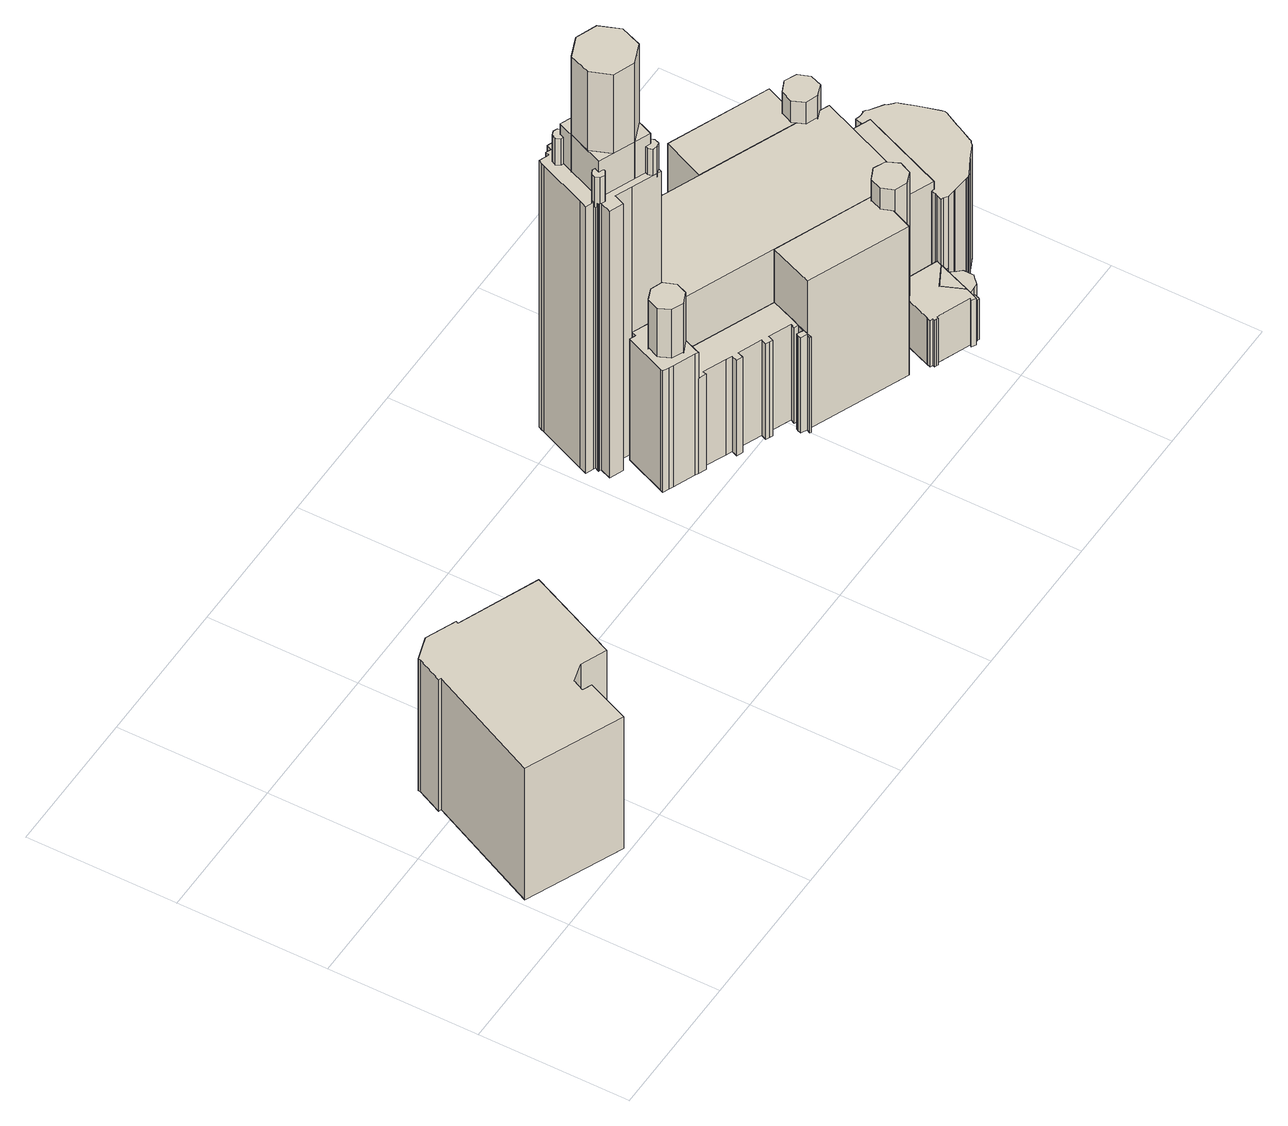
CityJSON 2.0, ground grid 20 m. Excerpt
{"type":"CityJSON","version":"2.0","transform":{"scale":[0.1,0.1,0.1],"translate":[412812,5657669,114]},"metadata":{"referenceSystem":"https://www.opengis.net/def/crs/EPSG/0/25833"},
"CityObjects":{
"building1":{"type":"Building","attributes":{"Dachtyp_tdc":"tdcFreeFormRoof","Gemeindeschluessel":14612000,"Dachneigung":30.87,"QualitaetDacherkennung":28,"Geometrietyp2DReferenz":"3000","measuredHeight":24.25,"function":"31001_9998","roofType":"5000"},"geometry":[{"type":"Solid","lod":"1","boundaries":[[[[0,1,2,3,4,5,6,7,8,9,10,11,12,13,14]],[[15,16,17,18,19,20,21,22,23,24,25,26,27,28,29]],[[14,16,15,0]],[[13,17,16,14]],[[12,18,17,13]],[[11,19,18,12]],[[10,20,19,11]],[[9,21,20,10]],[[8,22,21,9]],[[7,23,22,8]],[[6,24,23,7]],[[5,25,24,6]],[[4,26,25,5]],[[3,27,26,4]],[[2,28,27,3]],[[1,29,28,2]],[[0,15,29,1]]]]}]},
"building2":{"type":"Building","attributes":{"name":"Martin-Luther-Kirche","Gemeindeschluessel":14612000,"QualitaetDacherkennung":100,"Geometrietyp2DReferenz":"3000","function":"31001_3041","roofType":"9999"},"children":["building2-1","building2-2","building2-3","building2-4","building2-5","building2-6","building2-7","building2-8","building2-9","building2-10","building2-11","building2-12","building2-13","building2-14","building2-15","building2-16","building2-17","building2-18","building2-19","building2-20","building2-21","building2-22","building2-23","building2-24","building2-25","building2-26","building2-27","building2-28"]},
"building2-1":{"type":"BuildingPart","attributes":{"Dachtyp_tdc":"tdcTentRoof","Dachneigung":82.78,"QualitaetDacherkennung":100,"Geometrietyp2DReferenz":"3000","measuredHeight":7.97,"roofType":"4000"},"parents":["building2"],"geometry":[{"type":"Solid","lod":"1","boundaries":[[[[30,31,32,33,34,35,36,37]],[[38,39,40,41,42,43,44,45]],[[37,39,38,30]],[[36,40,39,37]],[[35,41,40,36]],[[34,42,41,35]],[[33,43,42,34]],[[32,44,43,33]],[[31,45,44,32]],[[30,38,45,31]]]]}]},
"building2-2":{"type":"BuildingPart","attributes":{"Dachtyp_tdc":"tdcTentRoof","Dachneigung":84.15,"QualitaetDacherkennung":100,"Geometrietyp2DReferenz":"3000","measuredHeight":36.84,"roofType":"4000"},"parents":["building2"],"geometry":[{"type":"Solid","lod":"1","boundaries":[[[[46,47,48,49,50,51,52,53]],[[54,55,56,57,58,59,60,61]],[[53,55,54,46]],[[52,56,55,53]],[[51,57,56,52]],[[50,58,57,51]],[[49,59,58,50]],[[48,60,59,49]],[[47,61,60,48]],[[46,54,61,47]]]]}]},
"building2-3":{"type":"BuildingPart","attributes":{"Dachtyp_tdc":"tdcPolyFlatRoof","Dachneigung":45,"QualitaetDacherkennung":100,"Geometrietyp2DReferenz":"3000","measuredHeight":19.26,"roofType":"1000"},"parents":["building2"],"geometry":[{"type":"Solid","lod":"1","boundaries":[[[[62,63,64,65,66,67,68,69,70,71,72,73,74,75,76,77,78,79,80,81,82,83,84,85,86,87,88,89,90,91,92]],[[93,94,95,96,97,98,99,100,101,102,103,104,105,106,107,108,109,110,111,112,113,114,115,116,117,118,119,120,121,122,123]],[[92,94,93,62]],[[91,95,94,92]],[[90,96,95,91]],[[89,97,96,90]],[[88,98,97,89]],[[87,99,98,88]],[[86,100,99,87]],[[85,101,100,86]],[[84,102,101,85]],[[83,103,102,84]],[[82,104,103,83]],[[81,105,104,82]],[[80,106,105,81]],[[79,107,106,80]],[[78,108,107,79]],[[77,109,108,78]],[[76,110,109,77]],[[75,111,110,76]],[[74,112,111,75]],[[73,113,112,74]],[[72,114,113,73]],[[71,115,114,72]],[[70,116,115,71]],[[69,117,116,70]],[[68,118,117,69]],[[67,119,118,68]],[[66,120,119,67]],[[65,121,120,66]],[[64,122,121,65]],[[63,123,122,64]],[[62,93,123,63]]]]}]},
"building2-4":{"type":"BuildingPart","attributes":{"Dachtyp_tdc":"tdcFreeFormRoof","Dachneigung":49.34,"QualitaetDacherkennung":100,"Geometrietyp2DReferenz":"3000","measuredHeight":2.74,"roofType":"5000"},"parents":["building2"],"geometry":[{"type":"Solid","lod":"1","boundaries":[[[[124,125,126]],[[127,128,129]],[[126,128,127,124]],[[125,129,128,126]],[[124,127,129,125]]]]}]},
"building2-5":{"type":"BuildingPart","attributes":{"Dachtyp_tdc":"tdcLeanToRoof","Dachneigung":45,"QualitaetDacherkennung":100,"Geometrietyp2DReferenz":"3000","measuredHeight":23.6,"roofType":"2100"},"parents":["building2"],"geometry":[{"type":"Solid","lod":"1","boundaries":[[[[130,131,132,133,134,135,136,137,138,139,140,141,142]],[[143,144,145,146,147,148,149,150,151,120,117,116,152]],[[142,144,143,130]],[[141,145,144,142]],[[140,146,145,141]],[[139,147,146,140]],[[138,148,147,139]],[[137,149,148,138]],[[136,150,149,137]],[[135,151,150,136]],[[134,120,151,135]],[[133,117,120,134]],[[132,116,117,133]],[[131,152,116,132]],[[130,143,152,131]]]]}]},
"building2-6":{"type":"BuildingPart","attributes":{"Dachtyp_tdc":"tdcGableRoof","Dachneigung":45,"QualitaetDacherkennung":100,"Geometrietyp2DReferenz":"3000","measuredHeight":28.17,"roofType":"3100"},"parents":["building2"],"geometry":[{"type":"Solid","lod":"1","boundaries":[[[[153,154,155,156]],[[157,158,93,121]],[[156,158,157,153]],[[155,93,158,156]],[[154,121,93,155]],[[153,157,121,154]]]]}]},
"building2-7":{"type":"BuildingPart","attributes":{"Dachtyp_tdc":"tdcTentRoof","Dachneigung":44.81,"QualitaetDacherkennung":100,"Geometrietyp2DReferenz":"3000","measuredHeight":22.87,"roofType":"3500"},"parents":["building2"],"geometry":[{"type":"Solid","lod":"1","boundaries":[[[[159,160,161,162,163,164,165,166,167,168,169,170,171,172,173,174,175,176,177,178,179,180,181,182,183,184,185,186,187,188,189,190,191,192,193,194,195,196,197,198,199,200,201,202]],[[203,204,205,206,207,208,209,210,211,212,213,214,215,216,217,218,219,220,221,222,223,224,225,226,227,228,229,230,231,232,233,234,235,236,237,238,239,240,241,242,243,244,245,246]],[[202,204,203,159]],[[201,205,204,202]],[[200,206,205,201]],[[199,207,206,200]],[[198,208,207,199]],[[197,209,208,198]],[[196,210,209,197]],[[195,211,210,196]],[[194,212,211,195]],[[193,213,212,194]],[[192,214,213,193]],[[191,215,214,192]],[[190,216,215,191]],[[189,217,216,190]],[[188,218,217,189]],[[187,219,218,188]],[[186,220,219,187]],[[185,221,220,186]],[[184,222,221,185]],[[183,223,222,184]],[[182,224,223,183]],[[181,225,224,182]],[[180,226,225,181]],[[179,227,226,180]],[[178,228,227,179]],[[177,229,228,178]],[[176,230,229,177]],[[175,231,230,176]],[[174,232,231,175]],[[173,233,232,174]],[[172,234,233,173]],[[171,235,234,172]],[[170,236,235,171]],[[169,237,236,170]],[[168,238,237,169]],[[167,239,238,168]],[[166,240,239,167]],[[165,241,240,166]],[[164,242,241,165]],[[163,243,242,164]],[[162,244,243,163]],[[161,245,244,162]],[[160,246,245,161]],[[159,203,246,160]]]]}]},
"building2-8":{"type":"BuildingPart","attributes":{"Dachtyp_tdc":"tdcTentRoof","Dachneigung":75.11,"QualitaetDacherkennung":100,"Geometrietyp2DReferenz":"3000","measuredHeight":31.98,"roofType":"4000"},"parents":["building2"],"geometry":[{"type":"Solid","lod":"1","boundaries":[[[[247,248,249,250,251,252,253,254]],[[255,256,257,258,259,260,261,262]],[[254,256,255,247]],[[253,257,256,254]],[[252,258,257,253]],[[251,259,258,252]],[[250,260,259,251]],[[249,261,260,250]],[[248,262,261,249]],[[247,255,262,248]]]]}]},
"building2-9":{"type":"BuildingPart","attributes":{"Dachtyp_tdc":"tdcPyramidRoof","Dachneigung":68.42,"QualitaetDacherkennung":100,"Geometrietyp2DReferenz":"3000","measuredHeight":10.86,"roofType":"4000"},"parents":["building2"],"geometry":[{"type":"Solid","lod":"1","boundaries":[[[[263,264,265,266]],[[267,268,269,270]],[[266,268,267,263]],[[265,269,268,266]],[[264,270,269,265]],[[263,267,270,264]]]]}]},
"building2-10":{"type":"BuildingPart","attributes":{"Dachtyp_tdc":"tdcTentRoof","Dachneigung":77.7,"QualitaetDacherkennung":100,"Geometrietyp2DReferenz":"3000","measuredHeight":15.7,"roofType":"4000"},"parents":["building2"],"geometry":[{"type":"Solid","lod":"1","boundaries":[[[[271,272,273,274,275,276,277,278]],[[279,280,281,282,283,284,285,286]],[[278,280,279,271]],[[277,281,280,278]],[[276,282,281,277]],[[275,283,282,276]],[[274,284,283,275]],[[273,285,284,274]],[[272,286,285,273]],[[271,279,286,272]]]]}]},
"building2-11":{"type":"BuildingPart","attributes":{"Dachtyp_tdc":"tdcLeanToRoof","Dachneigung":0,"QualitaetDacherkennung":100,"Geometrietyp2DReferenz":"3000","measuredHeight":17.06,"roofType":"2100"},"parents":["building2"],"geometry":[{"type":"Solid","lod":"1","boundaries":[[[[287,288,289,290,291,292,293,294,295,296,297,298,299,300,301]],[[302,303,304,305,306,307,308,309,310,311,312,313,314,315,316]],[[301,303,302,287]],[[300,304,303,301]],[[299,305,304,300]],[[298,306,305,299]],[[297,307,306,298]],[[296,308,307,297]],[[295,309,308,296]],[[294,310,309,295]],[[293,311,310,294]],[[292,312,311,293]],[[291,313,312,292]],[[290,314,313,291]],[[289,315,314,290]],[[288,316,315,289]],[[287,302,316,288]]]]}]},
"building2-12":{"type":"BuildingPart","attributes":{"Dachtyp_tdc":"tdcTentRoof","Dachneigung":82.77,"QualitaetDacherkennung":100,"Geometrietyp2DReferenz":"3000","measuredHeight":7.97,"roofType":"4000"},"parents":["building2"],"geometry":[{"type":"Solid","lod":"1","boundaries":[[[[317,318,319,320,321,322,323,324]],[[325,326,327,328,329,330,331,332]],[[324,326,325,317]],[[323,327,326,324]],[[322,328,327,323]],[[321,329,328,322]],[[320,330,329,321]],[[319,331,330,320]],[[318,332,331,319]],[[317,325,332,318]]]]}]},
"building2-13":{"type":"BuildingPart","attributes":{"Dachtyp_tdc":"tdcTentRoof","Dachneigung":49.33,"QualitaetDacherkennung":100,"Geometrietyp2DReferenz":"3000","measuredHeight":8.97,"roofType":"4000"},"parents":["building2"],"geometry":[{"type":"Solid","lod":"1","boundaries":[[[[333,334,335,336,337,338,339,340,341,342,343,344,345,346,347,348,349,350,351,352,353,354,355,356,357,358,359,360,361,362,363,364]],[[365,366,367,368,369,370,371,372,373,374,375,376,377,378,379,380,381,382,383,384,385,386,387,388,389,390,391,392,393,394,395,396]],[[364,366,365,333]],[[363,367,366,364]],[[362,368,367,363]],[[361,369,368,362]],[[360,370,369,361]],[[359,371,370,360]],[[358,372,371,359]],[[357,373,372,358]],[[356,374,373,357]],[[355,375,374,356]],[[354,376,375,355]],[[353,377,376,354]],[[352,378,377,353]],[[351,379,378,352]],[[350,380,379,351]],[[349,381,380,350]],[[348,382,381,349]],[[347,383,382,348]],[[346,384,383,347]],[[345,385,384,346]],[[344,386,385,345]],[[343,387,386,344]],[[342,388,387,343]],[[341,389,388,342]],[[340,390,389,341]],[[339,391,390,340]],[[338,392,391,339]],[[337,393,392,338]],[[336,394,393,337]],[[335,395,394,336]],[[334,396,395,335]],[[333,365,396,334]]]]}]},
"building2-14":{"type":"BuildingPart","attributes":{"Dachtyp_tdc":"tdcTentRoof","Dachneigung":77.7,"QualitaetDacherkennung":100,"Geometrietyp2DReferenz":"3000","measuredHeight":15.7,"roofType":"4000"},"parents":["building2"],"geometry":[{"type":"Solid","lod":"1","boundaries":[[[[397,398,399,400,401,402,403,404]],[[405,406,407,408,409,410,411,412]],[[404,406,405,397]],[[403,407,406,404]],[[402,408,407,403]],[[401,409,408,402]],[[400,410,409,401]],[[399,411,410,400]],[[398,412,411,399]],[[397,405,412,398]]]]}]},
"building2-15":{"type":"BuildingPart","attributes":{"Dachtyp_tdc":"tdcTentRoof","Dachneigung":82.78,"QualitaetDacherkennung":100,"Geometrietyp2DReferenz":"3000","measuredHeight":7.97,"roofType":"4000"},"parents":["building2"],"geometry":[{"type":"Solid","lod":"1","boundaries":[[[[413,414,415,416,417,418,419,420]],[[421,422,423,424,425,426,427,428]],[[420,422,421,413]],[[419,423,422,420]],[[418,424,423,419]],[[417,425,424,418]],[[416,426,425,417]],[[415,427,426,416]],[[414,428,427,415]],[[413,421,428,414]]]]}]},
"building2-16":{"type":"BuildingPart","attributes":{"Dachtyp_tdc":"tdcTentRoof","Dachneigung":75.11,"QualitaetDacherkennung":100,"Geometrietyp2DReferenz":"3000","measuredHeight":31.98,"roofType":"4000"},"parents":["building2"],"geometry":[{"type":"Solid","lod":"1","boundaries":[[[[429,430,431,432,433,434,435,436]],[[437,438,439,440,441,442,443,444]],[[436,438,437,429]],[[435,439,438,436]],[[434,440,439,435]],[[433,441,440,434]],[[432,442,441,433]],[[431,443,442,432]],[[430,444,443,431]],[[429,437,444,430]]]]}]},
"building2-17":{"type":"BuildingPart","attributes":{"Dachtyp_tdc":"tdcFreeFormRoof","Dachneigung":49.34,"QualitaetDacherkennung":100,"Geometrietyp2DReferenz":"3000","measuredHeight":2.74,"roofType":"5000"},"parents":["building2"],"geometry":[{"type":"Solid","lod":"1","boundaries":[[[[445,446,447]],[[448,449,450]],[[447,449,448,445]],[[446,450,449,447]],[[445,448,450,446]]]]}]},
"building2-18":{"type":"BuildingPart","attributes":{"Dachtyp_tdc":"tdcPolyFlatRoof","Dachneigung":0,"QualitaetDacherkennung":100,"Geometrietyp2DReferenz":"3000","measuredHeight":15.27,"roofType":"1000"},"parents":["building2"],"geometry":[{"type":"Solid","lod":"1","boundaries":[[[[451,452,453,454,455,456,457,458,459,460,461,462,463,464,465,466,467,468,469,470,471,472,473,474,475,476]],[[477,306,305,478,479,480,481,482,483,484,485,486,487,488,489,490,491,492,493,494,495,496,497,498,499,500]],[[476,477,500,451]],[[475,306,477,476]],[[474,305,306,475]],[[473,478,305,474]],[[472,479,478,473]],[[471,480,479,472]],[[470,481,480,471]],[[469,482,481,470]],[[468,483,482,469]],[[467,484,483,468]],[[466,485,484,467]],[[465,486,485,466]],[[464,487,486,465]],[[463,488,487,464]],[[462,489,488,463]],[[461,490,489,462]],[[460,491,490,461]],[[459,492,491,460]],[[458,493,492,459]],[[457,494,493,458]],[[456,495,494,457]],[[455,496,495,456]],[[454,497,496,455]],[[453,498,497,454]],[[452,499,498,453]],[[451,500,499,452]]]]}]},
"building2-19":{"type":"BuildingPart","attributes":{"Dachtyp_tdc":"tdcPyramidRoof","Dachneigung":52.36,"QualitaetDacherkennung":100,"Geometrietyp2DReferenz":"3000","measuredHeight":10.34,"roofType":"4000"},"parents":["building2"],"geometry":[{"type":"Solid","lod":"1","boundaries":[[[[501,502,503,504,505,506,507,508,509,510,511,512,513,514,515,516,517,518,519,520,129,521,522,523,524,525,526,527,528,529,530,531,532,533,534,535,536,537,538,539,540,541,542,543,544,545,546,547]],[[548,549,550,551,552,553,554,555,556,557,558,559,560,561,562,563,564,565,566,567,568,569,570,571,572,573,574,575,576,229,577,578,579,580,581,582,583,584,585,586,587,588,589,590,591,592,593,594]],[[547,549,548,501]],[[546,550,549,547]],[[545,551,550,546]],[[544,552,551,545]],[[543,553,552,544]],[[542,554,553,543]],[[541,555,554,542]],[[540,556,555,541]],[[539,557,556,540]],[[538,558,557,539]],[[537,559,558,538]],[[536,560,559,537]],[[535,561,560,536]],[[534,562,561,535]],[[533,563,562,534]],[[532,564,563,533]],[[531,565,564,532]],[[530,566,565,531]],[[529,567,566,530]],[[528,568,567,529]],[[527,569,568,528]],[[526,570,569,527]],[[525,571,570,526]],[[524,572,571,525]],[[523,573,572,524]],[[522,574,573,523]],[[521,575,574,522]],[[129,576,575,521]],[[520,229,576,129]],[[519,577,229,520]],[[518,578,577,519]],[[517,579,578,518]],[[516,580,579,517]],[[515,581,580,516]],[[514,582,581,515]],[[513,583,582,514]],[[512,584,583,513]],[[511,585,584,512]],[[510,586,585,511]],[[509,587,586,510]],[[508,588,587,509]],[[507,589,588,508]],[[506,590,589,507]],[[505,591,590,506]],[[504,592,591,505]],[[503,593,592,504]],[[502,594,593,503]],[[501,548,594,502]]]]}]},
"building2-20":{"type":"BuildingPart","attributes":{"Dachtyp_tdc":"tdcGableRoof","Dachneigung":45,"QualitaetDacherkennung":100,"Geometrietyp2DReferenz":"3000","measuredHeight":28.16,"roofType":"3100"},"parents":["building2"],"geometry":[{"type":"Solid","lod":"1","boundaries":[[[[595,596,597,598]],[[477,599,600,120]],[[598,599,477,595]],[[597,600,599,598]],[[596,120,600,597]],[[595,477,120,596]]]]}]},
"building2-21":{"type":"BuildingPart","attributes":{"Dachtyp_tdc":"tdcGableRoof","Dachneigung":45,"QualitaetDacherkennung":100,"Geometrietyp2DReferenz":"3000","measuredHeight":22.92,"roofType":"3100"},"parents":["building2"],"geometry":[{"type":"Solid","lod":"1","boundaries":[[[[601,602,603,604]],[[605,226,224,606]],[[604,226,605,601]],[[603,224,226,604]],[[602,606,224,603]],[[601,605,606,602]]]]}]},
"building2-22":{"type":"BuildingPart","attributes":{"Dachtyp_tdc":"tdcLeanToRoof","Dachneigung":0,"QualitaetDacherkennung":100,"Geometrietyp2DReferenz":"3000","measuredHeight":6.28,"roofType":"2100"},"parents":["building2"],"geometry":[{"type":"Solid","lod":"1","boundaries":[[[[607,608,520,518]],[[605,578,229,227]],[[518,578,605,607]],[[520,229,578,518]],[[608,227,229,520]],[[607,605,227,608]]]]}]},
"building2-23":{"type":"BuildingPart","attributes":{"Dachtyp_tdc":"tdcPyramidRoof","Dachneigung":52.35,"QualitaetDacherkennung":100,"Geometrietyp2DReferenz":"3000","measuredHeight":10.37,"roofType":"4000"},"parents":["building2"],"geometry":[{"type":"Solid","lod":"1","boundaries":[[[[609,610,611,612,613,614,615,616,617,618,619,620,621,622,623]],[[624,625,221,626,627,628,629,630,631,632,633,634,635,636,637]],[[623,625,624,609]],[[622,221,625,623]],[[621,626,221,622]],[[620,627,626,621]],[[619,628,627,620]],[[618,629,628,619]],[[617,630,629,618]],[[616,631,630,617]],[[615,632,631,616]],[[614,633,632,615]],[[613,634,633,614]],[[612,635,634,613]],[[611,636,635,612]],[[610,637,636,611]],[[609,624,637,610]]]]}]},
"building2-24":{"type":"BuildingPart","attributes":{"Dachtyp_tdc":"tdcGableRoof","Dachneigung":45,"QualitaetDacherkennung":100,"Geometrietyp2DReferenz":"3000","measuredHeight":28.17,"roofType":"3100"},"parents":["building2"],"geometry":[{"type":"Solid","lod":"1","boundaries":[[[[638,639,640,641]],[[500,498,642,643]],[[641,498,500,638]],[[640,642,498,641]],[[639,643,642,640]],[[638,500,643,639]]]]}]},
"building2-25":{"type":"BuildingPart","attributes":{"Dachtyp_tdc":"tdcPyramidRoof","Dachneigung":27.34,"QualitaetDacherkennung":100,"Geometrietyp2DReferenz":"3000","measuredHeight":45.87,"roofType":"3500"},"parents":["building2"],"geometry":[{"type":"Solid","lod":"1","boundaries":[[[[644,645,646,647,648,649,650,651,652,653,654,655,656,657,658,659,660,661,662,663,664,665,666,667,668,669,670]],[[671,672,673,674,675,676,677,678,679,680,681,682,683,310,309,308,151,150,684,685,686,687,688,689,690,691,692]],[[670,672,671,644]],[[669,673,672,670]],[[668,674,673,669]],[[667,675,674,668]],[[666,676,675,667]],[[665,677,676,666]],[[664,678,677,665]],[[663,679,678,664]],[[662,680,679,663]],[[661,681,680,662]],[[660,682,681,661]],[[659,683,682,660]],[[658,310,683,659]],[[657,309,310,658]],[[656,308,309,657]],[[655,151,308,656]],[[654,150,151,655]],[[653,684,150,654]],[[652,685,684,653]],[[651,686,685,652]],[[650,687,686,651]],[[649,688,687,650]],[[648,689,688,649]],[[647,690,689,648]],[[646,691,690,647]],[[645,692,691,646]],[[644,671,692,645]]]]}]},
"building2-26":{"type":"BuildingPart","attributes":{"Dachtyp_tdc":"tdcLeanToRoof","Dachneigung":0,"QualitaetDacherkennung":100,"Geometrietyp2DReferenz":"3000","measuredHeight":6.29,"roofType":"2100"},"parents":["building2"],"geometry":[{"type":"Solid","lod":"1","boundaries":[[[[693,694,695,696]],[[221,697,698,223]],[[696,697,221,693]],[[695,698,697,696]],[[694,223,698,695]],[[693,221,223,694]]]]}]},
"building2-27":{"type":"BuildingPart","attributes":{"Dachtyp_tdc":"tdcTentRoof","Dachneigung":49.32,"QualitaetDacherkennung":100,"Geometrietyp2DReferenz":"3000","measuredHeight":8.98,"roofType":"4000"},"parents":["building2"],"geometry":[{"type":"Solid","lod":"1","boundaries":[[[[699,700,701,702,703,704,125,124,705,706,707,708,709,710]],[[570,569,711,712,233,232,231,230,576,575,574,573,572,571]],[[710,569,570,699]],[[709,711,569,710]],[[708,712,711,709]],[[707,233,712,708]],[[706,232,233,707]],[[705,231,232,706]],[[124,230,231,705]],[[125,576,230,124]],[[704,575,576,125]],[[703,574,575,704]],[[702,573,574,703]],[[701,572,573,702]],[[700,571,572,701]],[[699,570,571,700]]]]}]},
"building2-28":{"type":"BuildingPart","attributes":{"Dachtyp_tdc":"tdcTentRoof","Dachneigung":82.78,"QualitaetDacherkennung":100,"Geometrietyp2DReferenz":"3000","measuredHeight":7.93,"roofType":"4000"},"parents":["building2"],"geometry":[{"type":"Solid","lod":"1","boundaries":[[[[713,714,715,716,717,718,719,720]],[[721,722,723,724,725,726,727,728]],[[720,722,721,713]],[[719,723,722,720]],[[718,724,723,719]],[[717,725,724,718]],[[716,726,725,717]],[[715,727,726,716]],[[714,728,727,715]],[[713,721,728,714]]]]}]}
},
"vertices":[
[8,63,224],[135,8,224],[159,65,224],[147,70,224],[154,85,224],[180,92,224],[214,78,224],[269,201,224],[163,245,224],[165,248,224],[125,265,224],[92,255,224],[92,252,224],[76,218,224],[80,217,224],[8,63,6],[80,217,6],[76,218,6],[92,252,6],[92,255,6],[125,265,6],[165,248,6],[163,245,6],[269,201,6],[214,78,6],[180,92,6],[154,85,6],[147,70,6],[159,65,6],[135,8,6],
[699,300,503],[701,306,503],[699,312,503],[693,314,503],[687,312,503],[685,306,503],[687,300,503],[693,298,503],[699,300,453],[693,298,453],[687,300,453],[685,306,453],[687,312,453],[693,314,453],[699,312,453],[701,306,453],
[701,327,650],[712,355,650],[701,383,650],[673,394,650],[645,383,650],[634,355,650],[645,327,650],[673,316,650],[701,327,458],[673,316,458],[645,327,458],[634,355,458],[645,383,458],[673,394,458],[701,383,458],[712,355,458],
[794,159,176],[801,178,176],[803,182,176],[817,217,176],[687,271,176],[682,259,176],[673,235,176],[672,234,176],[671,230,176],[681,226,176],[682,231,176],[712,218,176],[720,215,176],[717,207,176],[725,204,176],[728,212,176],[759,199,176],[756,192,176],[761,190,176],[765,188,176],[768,195,176],[797,183,176],[794,177,176],[800,175,176],[796,166,176],[788,170,176],[786,167,176],[785,163,176],[793,159,176],[790,154,176],[792,153,176],[794,159,18],[792,153,18],[790,154,18],[793,159,18],[785,163,18],[786,167,18],[788,170,18],[796,166,18],[800,175,18],[794,177,18],[797,183,18],[768,195,18],[765,188,18],[761,190,18],[756,192,18],[759,199,18],[728,212,18],[725,204,18],[717,207,18],[720,215,18],[712,218,18],[682,231,18],[681,226,18],[671,230,18],[672,234,18],[673,235,18],[682,259,18],[687,271,18],[817,217,18],[803,182,18],[801,178,18],
[1087,271,96],[1104,315,96],[1076,300,96],[1087,271,82],[1076,300,82],[1104,315,82],
[638,244,219],[667,232,219],[671,230,219],[672,234,219],[687,271,219],[697,295,219],[659,311,219],[657,305,219],[656,305,219],[649,308,219],[626,253,219],[625,250,219],[633,246,219],[638,244,18],[633,246,18],[625,250,18],[626,253,18],[649,308,18],[656,305,18],[657,305,18],[659,311,18],[697,295,18],[667,232,18],
[951,162,264],[817,217,264],[794,159,264],[926,104,264],[951,162,18],[926,104,18],
[1137,166,205],[1148,187,205],[1149,190,205],[1148,194,205],[1140,222,205],[1134,239,205],[1133,242,205],[1131,245,205],[1127,249,205],[1125,251,205],[1124,252,205],[1123,254,205],[1107,265,205],[1104,268,205],[1101,270,205],[1100,269,205],[1092,269,205],[1087,271,205],[1084,263,205],[1081,256,205],[1079,252,205],[1084,250,205],[1061,194,205],[1038,138,205],[1035,139,205],[1033,133,205],[1032,130,205],[1029,123,205],[1032,122,205],[1037,118,205],[1048,117,205],[1050,117,205],[1071,115,205],[1072,115,205],[1075,115,205],[1076,115,205],[1079,116,205],[1100,127,205],[1119,136,205],[1123,140,205],[1124,141,205],[1125,141,205],[1126,144,205],[1136,163,205],[1137,166,19],[1136,163,19],[1126,144,19],[1125,141,19],[1124,141,19],[1123,140,19],[1119,136,19],[1100,127,19],[1079,116,19],[1076,115,19],[1075,115,19],[1072,115,19],[1071,115,19],[1050,117,19],[1048,117,19],[1037,118,19],[1032,122,19],[1029,123,19],[1032,130,19],[1033,133,19],[1035,139,19],[1038,138,19],[1061,194,19],[1084,250,19],[1079,252,19],[1081,256,19],[1084,263,19],[1087,271,19],[1092,269,19],[1100,269,19],[1101,270,19],[1104,268,19],[1107,265,19],[1123,254,19],[1124,252,19],[1125,251,19],[1127,249,19],[1131,245,19],[1133,242,19],[1134,239,19],[1140,222,19],[1148,194,19],[1149,190,19],[1148,187,19],
[1036,287,299],[1042,303,299],[1036,319,299],[1020,326,299],[1004,319,299],[997,303,299],[1004,287,299],[1020,281,299],[1036,287,18],[1020,281,18],[1004,287,18],[997,303,18],[1004,319,18],[1020,326,18],[1036,319,18],[1042,303,18],
[653,403,520],[625,335,520],[693,307,520],[721,375,520],[653,403,458],[721,375,458],[693,307,458],[625,335,458],
[744,408,299],[750,423,299],[744,439,299],[728,445,299],[713,439,299],[706,423,299],[713,408,299],[728,401,299],[744,408,188],[728,401,188],[713,408,188],[706,423,188],[713,439,188],[728,445,188],[744,439,188],[750,423,188],
[722,463,188],[714,467,188],[711,458,188],[693,415,188],[701,411,188],[702,411,188],[699,405,188],[698,405,188],[694,395,188],[732,380,188],[750,422,188],[757,439,188],[761,448,188],[760,448,188],[733,459,188],[722,463,18],[733,459,18],[760,448,18],[761,448,18],[757,439,18],[750,422,18],[732,380,18],[694,395,18],[698,405,18],[699,405,18],[702,411,18],[701,411,18],[693,415,18],[711,458,18],[714,467,18],
[658,398,503],[661,404,503],[658,410,503],[653,412,503],[647,410,503],[644,404,503],[647,398,503],[653,396,503],[658,398,453],[653,396,453],[647,398,453],[644,404,453],[647,410,453],[653,412,453],[658,410,453],[661,404,453],
[1042,91,87],[1042,93,87],[1042,101,87],[1042,102,87],[1037,107,87],[1033,112,87],[1031,115,87],[1033,118,87],[1037,118,87],[1032,122,87],[1029,123,87],[1020,101,87],[1012,79,87],[1009,72,87],[1006,65,87],[1007,65,87],[1010,64,87],[1010,65,87],[1011,64,87],[1013,63,87],[1014,64,87],[1016,70,87],[1015,71,87],[1014,71,87],[1013,71,87],[1015,76,87],[1016,76,87],[1025,77,87],[1031,77,87],[1033,79,87],[1039,85,87],[1042,88,87],[1042,91,20],[1042,88,20],[1039,85,20],[1033,79,20],[1031,77,20],[1025,77,20],[1016,76,20],[1015,76,20],[1013,71,20],[1014,71,20],[1015,71,20],[1016,70,20],[1014,64,20],[1013,63,20],[1011,64,20],[1010,65,20],[1010,64,20],[1007,65,20],[1006,65,20],[1009,72,20],[1012,79,20],[1020,101,20],[1029,123,20],[1032,122,20],[1037,118,20],[1033,118,20],[1031,115,20],[1033,112,20],[1037,107,20],[1042,102,20],[1042,101,20],[1042,93,20],
[679,252,299],[685,267,299],[679,283,299],[663,289,299],[648,283,299],[641,267,299],[648,252,299],[663,245,299],[679,252,188],[663,245,188],[648,252,188],[641,267,188],[648,283,188],[663,289,188],[679,283,188],[685,267,188],
[630,329,503],[632,335,503],[630,340,503],[624,343,503],[618,340,503],[616,335,503],[618,329,503],[624,326,503],[630,329,453],[624,326,453],[618,329,453],[616,335,453],[618,340,453],[624,343,453],[630,340,453],[632,335,453],
[971,130,299],[978,146,299],[971,162,299],[955,169,299],[939,162,299],[933,146,299],[939,130,299],[955,124,299],[971,130,18],[955,124,18],[939,130,18],[933,146,18],[939,162,18],[955,169,18],[971,162,18],[978,146,18],
[1012,79,96],[1029,123,96],[1000,108,96],[1012,79,82],[1000,108,82],[1029,123,82],
[873,350,171],[888,386,171],[896,406,171],[900,416,171],[893,419,171],[891,415,171],[890,412,171],[897,409,171],[893,399,171],[888,401,171],[883,390,171],[853,403,171],[858,415,171],[854,417,171],[848,419,171],[843,407,171],[818,417,171],[821,424,171],[810,428,171],[807,421,171],[777,434,171],[780,440,171],[772,443,171],[761,448,171],[757,439,171],[742,404,171],[742,404,18],[772,443,18],[780,440,18],[777,434,18],[807,421,18],[810,428,18],[821,424,18],[818,417,18],[843,407,18],[848,419,18],[854,417,18],[858,415,18],[853,403,18],[883,390,18],[888,401,18],[893,399,18],[897,409,18],[890,412,18],[891,415,18],[893,419,18],[900,416,18],[896,406,18],[888,386,18],[873,350,18],
[1061,347,82],[1058,348,82],[1051,351,82],[1045,353,82],[1039,356,82],[1032,359,82],[1036,367,82],[1037,369,82],[1036,369,82],[1029,352,82],[1029,351,82],[1018,325,82],[1020,326,82],[1036,319,82],[1037,316,82],[1026,286,82],[1029,285,82],[1042,279,82],[1080,265,82],[1084,263,82],[1108,314,82],[1114,308,82],[1118,301,82],[1120,293,82],[1118,285,82],[1114,277,82],[1113,277,82],[1119,277,82],[1126,286,82],[1126,304,82],[1115,314,82],[1116,317,82],[1120,315,82],[1120,316,82],[1122,320,82],[1118,321,82],[1119,323,82],[1116,324,82],[1117,326,82],[1117,327,82],[1112,330,82],[1110,326,82],[1109,327,82],[1067,345,82],[1068,347,82],[1063,349,82],[1062,350,82],[1061,347,19],[1062,350,19],[1063,349,19],[1068,347,19],[1067,345,19],[1109,327,19],[1110,326,19],[1112,330,19],[1117,327,19],[1117,326,19],[1116,324,19],[1119,323,19],[1118,321,19],[1122,320,19],[1120,316,19],[1120,315,19],[1116,317,19],[1115,314,19],[1126,304,19],[1126,286,19],[1119,277,19],[1113,277,19],[1114,277,19],[1118,285,19],[1120,293,19],[1118,301,19],[1114,308,19],[1108,314,19],[1104,315,19],[1080,265,19],[1042,279,19],[1029,285,19],[1026,286,19],[1037,316,19],[1036,319,19],[1020,326,19],[1018,325,19],[1029,351,19],[1029,352,19],[1036,369,19],[1037,369,19],[1036,367,19],[1032,359,19],[1039,356,19],[1045,353,19],[1051,351,19],[1058,348,19],
[742,404,264],[687,271,264],[987,147,264],[1042,279,264],[1042,279,18],[987,147,18],
[1038,269,218],[992,157,218],[1038,138,218],[1084,250,218],[1038,269,19],[992,157,19],
[1038,269,82],[1079,252,82],
[950,95,96],[950,94,96],[948,89,96],[952,88,96],[951,85,96],[954,84,96],[956,83,96],[957,86,96],[1001,68,96],[999,65,96],[1005,62,96],[1006,65,96],[1009,72,96],[1032,130,96],[973,153,96],[950,95,19],[973,153,19],[1009,72,19],[1006,65,19],[1005,62,19],[999,65,19],[1001,68,19],[957,86,19],[956,83,19],[954,84,19],[951,85,19],[952,88,19],[948,89,19],[950,94,19],
[873,350,264],[1005,295,264],[1029,351,264],[896,406,264],[1029,351,18],[1005,295,18],
[605,340,460],[616,336,460],[618,335,460],[616,331,460],[615,329,460],[617,329,460],[619,328,460],[613,313,460],[631,306,460],[637,320,460],[659,311,460],[697,295,460],[732,380,460],[694,395,460],[698,405,460],[675,415,460],[678,422,460],[665,427,460],[662,420,460],[655,423,460],[653,418,460],[650,419,460],[645,421,460],[640,423,460],[638,418,460],[636,414,460],[609,350,460],[605,340,18],[609,350,18],[636,414,18],[638,418,18],[640,423,18],[645,421,18],[650,419,18],[653,418,18],[655,423,18],[662,420,18],[665,427,18],[678,422,18],[675,415,18],[637,320,18],[631,306,18],[613,313,18],[619,328,18],[617,329,18],[615,329,18],[616,331,18],[618,335,18],[616,336,18],
[1032,130,82],[1035,139,82],[991,157,82],[987,147,82],[987,147,19],[991,157,19],
[1114,277,96],[1118,285,96],[1120,293,96],[1118,301,96],[1114,308,96],[1108,314,96],[1092,269,96],[1100,269,96],[1101,270,96],[1098,272,96],[1099,276,96],[1113,277,96],[1099,276,19],[1098,272,19],
[726,368,503],[729,374,503],[726,380,503],[721,382,503],[715,380,503],[712,374,503],[715,368,503],[721,366,503],[726,368,454],[721,366,454],[715,368,454],[712,374,454],[715,380,454],[721,382,454],[726,380,454],[729,374,454]
]}
